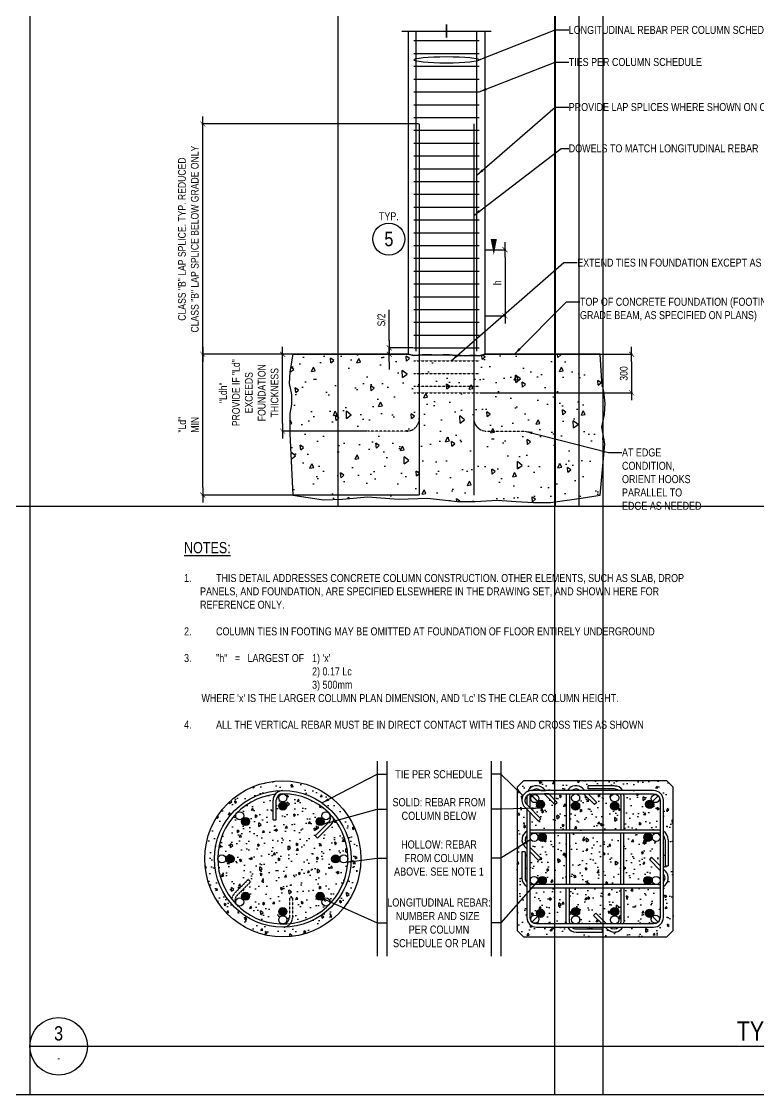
# Model space of a CAD drawing. Header units: millimetres. Extents: x 2250 to 89875, y -16050 to 57150.
# Drawn here: x 55466 to 78392, y -16050 to 17326 of the extents above; entities that cross this region are included whole.
import ezdxf
from ezdxf.enums import TextEntityAlignment as Align

# ---------------------------------------------------------------- set-up
doc = ezdxf.new("R2010")
doc.units = ezdxf.units.MM
doc.linetypes.add('HIDDEN2', pattern=[0.1875, 0.125, -0.0625])
doc.layers.add('G-ANNO-TTLB-MEDM', color=33, linetype='Continuous', lineweight=20)
doc.layers.add('NPLT-JLA', color=193, linetype='Continuous', plot=False)
for name, color, linetype in [('S-D-MEDM2', 3, 'Continuous'), ('S-G-BREK', 2, 'Continuous'), ('S-G-DIMS', 1, 'Continuous'), ('S-G-HATCH', 1, 'Continuous'), ('S-G-HDN2', 1, 'HIDDEN2'), ('S-G-LEDR', 2, 'Continuous'), ('S-G-MEDM', 3, 'Continuous'), ('S-G-REFR', 3, 'Continuous'), ('S-G-THCK', 6, 'Continuous'), ('S-G-THIN', 1, 'Continuous'), ('S-G-TITL', 7, 'Continuous'), ('S-G-TITLREF', 4, 'Continuous')]:
    doc.layers.add(name, color=color, linetype=linetype)
doc.styles.add('ARIAL', font='arial.ttf', dxfattribs={"width": 0.8})
doc.dimstyles.new('ARIALDIMS', dxfattribs={"dimscale": 12, "dimtxt": 20, "dimasz": 19.5, "dimexe": 2.25, "dimexo": 1.75, "dimgap": 10, "dimtad": 1, "dimzin": 3, "dimdsep": 46, "dimtxsty": 'ARIAL', "dimblk1": 'nyatick', "dimblk2": 'nyatick', "dimsah": 1, "dimcen": 2.25, "dimclrd": 1, "dimclre": 1, "dimclrt": 2, "dimadec": 0, "dimazin": 0, "dimtfac": 1, "dimtmove": 0, "dimatfit": 3, "dimfxl": 1, "dimfrac": 2, "dimtolj": 1, "dimtzin": 0, "dimarcsym": 0})
pattern_1 = [(95, (-16191.7, -118459.46), (558.0417, 468.2525), [75.8825, -834.707]), (40, (-16191.7, -118459.5), (-637.4048, 438.872), [60.706, -667.7657]), (145.45144, (-16145.2, -118420.44), (-79.363, 907.1245), [64.49, -709.392]), (91.1842, (-16334.8, -118316.4), (881.95, 645.116), [113.824, -1252.061]), (141.6356, (-16261.3, -118262.6), (-28.228, 1365.5926), [96.735, -1064.088]), (36.1842, (-16334.8, -118316.4), (-28.228, 1365.593), [91.059, -1001.6485]), (66, (-16227.5, -118280.6), (715.0876, 138.999), [75.8825, -834.707]), (11, (-16227.5, -118280.6), (-344.7174, 692.866), [60.706, -667.7657]), (116.45144, (-16167.9, -118269), (370.37, 831.865), [64.49, -709.392]), (82.5, (-16191.73, -118459.46), (-229.46167, 246.86064), [0, -659.6715, 0, -677.8833, 0, -670.2951]), (52.5, (-16191.73, -118459.46), (-93.9657, 470.37965), [0, -386.4947, 0, -644.495, 0, -255.471]), (12.5, (-16351.27, -118619), (398.0472, 365.7745), [0, -252.9415, 0, -789.1776, 0, -1047.178]), (2.5, (-16422.8, -118690.55), (345.6092, 488.8447), [0, -328.824, 0, -524.0949, 0, -743.6481])]
pattern_2 = [(95, (-8037.6, -20609.1), (558.0417, 468.2525), [75.8825, -834.707]), (40, (-8037.6, -20609.1), (-637.405, 438.872), [60.706, -667.7657]), (145.4514, (-7991.1, -20570.1), (-79.363, 907.1245), [64.49, -709.392]), (91.1842, (-8180.7, -20466), (881.95, 645.116), [113.824, -1252.06]), (141.6356, (-8107.2, -20412.3), (-28.228, 1365.593), [96.735, -1064.088]), (36.1842, (-8180.7, -20466), (-28.228, 1365.593), [91.059, -1001.649]), (66, (-8073.4, -20430.25), (715.0876, 138.999), [75.8825, -834.707]), (11, (-8073.4, -20430.25), (-344.7174, 692.866), [60.706, -667.7657]), (116.4514, (-8013.8, -20418.7), (370.37, 831.865), [64.49, -709.392]), (82.5, (-8037.6, -20609.1), (-229.4617, 246.86064), [0, -659.6715, 0, -677.8833, 0, -670.295]), (52.5, (-8037.6, -20609.1), (-93.9657, 470.3797), [0, -386.4947, 0, -644.495, 0, -255.471]), (12.5, (-8197.14, -20768.65), (398.0472, 365.7745), [0, -252.9415, 0, -789.1776, 0, -1047.178]), (2.5, (-8268.7, -20840.2), (345.6092, 488.8447), [0, -328.824, 0, -524.095, 0, -743.648])]

# ---------------------------------------------------------------- blocks, each defined once
blk = doc.blocks.new('nyatick')
at = {"layer": 'S-G-DIMS'}
blk.add_line((-1.01, 0), (1, 0), dxfattribs=at)
at = {"layer": 'S-G-DIMS', "const_width": 0.08}
blk.add_lwpolyline([(0.34, 0.34), (-0.34, -0.34)], dxfattribs=at)
blk = doc.blocks.new('*D712')
at = {"layer": 'Defpoints', "color": 0, "transparency": 16777216}
for p in [(69880, 6974), (69706, 5779), (74443, 5779)]:
    blk.add_point(p, dxfattribs=at)
at = {"layer": 'S-G-DIMS', "color": 1, "lineweight": -2, "transparency": 16777216}
for p, q in [((69901, 6974), (74470, 6974)), ((74443, 6740), (74443, 6013)), ((69727, 5779), (74470, 5779))]:
    blk.add_line(p, q, dxfattribs=at)
at = {"layer": 'S-G-DIMS', "color": 1, "lineweight": -2, "transparency": 16777216, "xscale": 234, "yscale": 234, "zscale": 234}
for p, rotation in [((74443, 6974), 90), ((74443, 5779), 270)]:
    blk.add_blockref('nyatick', p, dxfattribs=dict(at, rotation=rotation))
at = {"layer": 'S-G-DIMS', "color": 2, "transparency": 16777216, "insert": (74200, 6376), "char_height": 240, "attachment_point": 5, "rotation": 90, "style": 'ARIAL'}
blk.add_mtext('\\A1;300', dxfattribs=at)
blk = doc.blocks.new('*D713')
at = {"layer": 'Defpoints', "color": 0, "transparency": 16777216}
for p in [(61104, 14141), (67840, 14141), (67491, 6974)]:
    blk.add_point(p, dxfattribs=at)
at = {"layer": 'S-G-DIMS', "color": 1, "lineweight": -2, "transparency": 16777216}
for p, q in [((67819, 14141), (61077, 14141)), ((61104, 7208), (61104, 13907)), ((67470, 6974), (61077, 6974))]:
    blk.add_line(p, q, dxfattribs=at)
at = {"layer": 'S-G-DIMS', "color": 1, "lineweight": -2, "transparency": 16777216, "xscale": 234, "yscale": 234, "zscale": 234}
for p, rotation in [((61104, 14141), 90), ((61104, 6974), 270)]:
    blk.add_blockref('nyatick', p, dxfattribs=dict(at, rotation=rotation))
at = {"layer": 'S-G-DIMS', "color": 2, "transparency": 16777216, "insert": (60658, 10557), "char_height": 240, "width": 5826.05, "attachment_point": 5, "rotation": 90, "style": 'ARIAL'}
blk.add_mtext('\\A1;CLASS "B" LAP SPLICE. TYP. REDUCED CLASS "B" LAP SPLICE BELOW GRADE ONLY', dxfattribs=at)
blk = doc.blocks.new('*D714')
at = {"layer": 'Defpoints', "color": 0, "transparency": 16777216}
for p in [(61104, 6974), (66247, 6974), (67840, 2594)]:
    blk.add_point(p, dxfattribs=at)
at = {"layer": 'S-G-DIMS', "color": 1, "lineweight": -2, "transparency": 16777216}
for p, q in [((66226, 6974), (61077, 6974)), ((61104, 2828), (61104, 6740)), ((67819, 2594), (61077, 2594))]:
    blk.add_line(p, q, dxfattribs=at)
at = {"layer": 'S-G-DIMS', "color": 1, "lineweight": -2, "transparency": 16777216, "xscale": 234, "yscale": 234, "zscale": 234}
for p, rotation in [((61104, 6974), 90), ((61104, 2594), 270)]:
    blk.add_blockref('nyatick', p, dxfattribs=dict(at, rotation=rotation))
at = {"layer": 'S-G-DIMS', "color": 2, "transparency": 16777216, "insert": (60664, 4784), "char_height": 240, "width": 305.44, "attachment_point": 5, "rotation": 90, "style": 'ARIAL'}
blk.add_mtext('\\A1;"Ld" MIN', dxfattribs=at)
blk = doc.blocks.new('*D715')
at = {"layer": 'Defpoints', "color": 0, "transparency": 16777216}
for p in [(63590, 6974), (67392, 6974), (66247, 4585)]:
    blk.add_point(p, dxfattribs=at)
at = {"layer": 'S-G-DIMS', "color": 1, "lineweight": -2, "transparency": 16777216}
for p, q in [((67371, 6974), (63563, 6974)), ((63590, 4819), (63590, 6740)), ((66226, 4585), (63563, 4585))]:
    blk.add_line(p, q, dxfattribs=at)
at = {"layer": 'S-G-DIMS', "color": 1, "lineweight": -2, "transparency": 16777216, "xscale": 234, "yscale": 234, "zscale": 234}
for p, rotation in [((63590, 6974), 90), ((63590, 4585), 270)]:
    blk.add_blockref('nyatick', p, dxfattribs=dict(at, rotation=rotation))
at = {"layer": 'S-G-DIMS', "color": 2, "transparency": 16777216, "insert": (62539, 5779), "char_height": 240, "width": 2629.36, "attachment_point": 5, "rotation": 90, "style": 'ARIAL'}
blk.add_mtext('\\A1;"Ldh"\\PPROVIDE IF "Ld"\\PEXCEEDS FOUNDATION\\PTHICKNESS', dxfattribs=at)
blk = doc.blocks.new('*D708')
at = {"layer": 'Defpoints', "color": 0, "transparency": 16777216}
for p in [(66905, 7173), (67666, 7173), (67392, 6974)]:
    blk.add_point(p, dxfattribs=at)
at = {"layer": 'S-G-DIMS', "color": 1, "lineweight": -2, "transparency": 16777216}
for p, q in [((66905, 7407), (66905, 8352)), ((67645, 7173), (66878, 7173)), ((66905, 6974), (66905, 7173)), ((67371, 6974), (66878, 6974)), ((66905, 6740), (66905, 6506))]:
    blk.add_line(p, q, dxfattribs=at)
at = {"layer": 'S-G-DIMS', "color": 1, "lineweight": -2, "transparency": 16777216, "xscale": 234, "yscale": 234, "zscale": 234}
for p, rotation in [((66905, 7173), 270), ((66905, 6974), 90)]:
    blk.add_blockref('nyatick', p, dxfattribs=dict(at, rotation=rotation))
at = {"layer": 'S-G-DIMS', "color": 2, "transparency": 16777216, "insert": (66661, 8043), "char_height": 240, "attachment_point": 5, "rotation": 90, "style": 'ARIAL'}
blk.add_mtext('\\A1;S/2', dxfattribs=at)
blk = doc.blocks.new('*D704')
at = {"layer": 'Defpoints', "color": 0, "transparency": 16777216}
for p in [(69880, 10228), (69880, 8168), (70507, 8168)]:
    blk.add_point(p, dxfattribs=at)
at = {"layer": 'G-ANNO-TTLB-MEDM', "color": 1, "lineweight": -2, "transparency": 16777216}
for p, q in [((69901, 10228), (70534, 10228)), ((70507, 9994), (70507, 8402)), ((69901, 8168), (70534, 8168))]:
    blk.add_line(p, q, dxfattribs=at)
at = {"layer": 'G-ANNO-TTLB-MEDM', "color": 1, "lineweight": -2, "transparency": 16777216, "xscale": 234, "yscale": 234, "zscale": 234}
for p, rotation in [((70507, 10228), 90), ((70507, 8168), 270)]:
    blk.add_blockref('nyatick', p, dxfattribs=dict(at, rotation=rotation))
at = {"layer": 'G-ANNO-TTLB-MEDM', "color": 2, "transparency": 16777216, "insert": (70267, 9198), "char_height": 240, "attachment_point": 5, "rotation": 90, "style": 'ARIAL'}
blk.add_mtext('\\A1;h', dxfattribs=at)
blk = doc.blocks.new('*U687')
at = {"layer": 'S-G-THIN'}
h = blk.add_hatch(color=256, dxfattribs=at)
h.dxf.hatch_style = 1
edge = h.paths.add_edge_path()
edge.add_arc((0, -89), 126, 0, 360)
for centre in [(0, 164), (0, -89)]:
    blk.add_circle(centre, 126, dxfattribs=at)
blk = doc.blocks.new('*U688')
at = {"layer": 'S-G-LEDR', "color": 0, "linetype": 'ByBlock', "lineweight": -2, "transparency": 16777216}
blk.add_blockref('*U687', (79787, 111472), dxfattribs=at)
for p, rotation in [((78562, 110964), 45.00000000000001), ((81012, 110964), 315), ((78055, 109739), 90), ((81520, 109739), 270), ((78562, 108514), 135), ((81012, 108514), 225), ((79787, 108007), 180)]:
    blk.add_blockref('*U687', p, dxfattribs=dict(at, rotation=rotation))

msp = doc.modelspace()

# ---------------------------------------------------------------- hatches: boundary and pattern name
at = {"layer": 'S-G-HATCH'}
h = msp.add_hatch(dxfattribs=at)
h.set_pattern_fill('NYACONC', color=256, scale=199.085366, angle=45, pattern_type=2)
h.set_pattern_definition([(95, (-127395.2, -191216.4), (1098.0593, 921.381), [149.314, -1642.454]), (40, (-127395.2, -191216.4), (-1254.222, 863.569), [119.451, -1313.9634]), (145.4514, (-127303.7, -191139.6), (-156.1615, 1784.95), [126.8974, -1395.871]), (91.1842, (-127676.8, -190934.8), (1735.413, 1269.396), [223.971, -2463.681]), (141.6356, (-127532.2, -190829), (-55.543, 2687.078), [190.346, -2093.807]), (36.1842, (-127676.8, -190934.8), (-55.545, 2687.078), [179.177, -1970.945]), (66, (-127465.6, -190864.4), (1407.079, 273.5084), [149.314, -1642.454]), (11, (-127465.6, -190864.4), (-678.301, 1363.353), [119.451, -1313.9634]), (116.4514, (-127348.4, -190841.6), (728.779, 1636.861), [126.8974, -1395.871]), (82.5, (-127395.23, -191216.37), (-451.512, 485.748), [0, -1298.0366, 0, -1333.872, 0, -1318.9405]), (52.5, (-127395.2, -191216.4), (-184.8964, 925.5667), [0, -760.506, 0, -1268.1738, 0, -502.6905]), (12.5, (-127709.16, -191530.3), (783.238, 719.7349), [0, -497.7134, 0, -1552.8659, 0, -2060.5335]), (2.5, (-127849.9, -191671.1), (680.0557, 961.9005), [0, -647.0274, 0, -1031.2622, 0, -1463.2774])])
h.paths.add_polyline_path([(67671.025, 6939.272), (67491.413, 6973.589), (63907.877, 6973.589), (63812.485, 6424.549), (63789.513, 6068.728), (63869.913, 5724.385), (63869.913, 5414.477), (63812.485, 5127.525), (63812.485, 4840.573), (63812.485, 4507.709), (63907.877, 2593.711), (64857.68, 2448.778), (65454.935, 2471.734), (66235.961, 2540.602), (67189.27, 2471.734), (68096.639, 2494.69), (69026.978, 2391.388), (69578.29, 2391.388), (70267.43, 2437.3), (70853.198, 2391.388), (71393.024, 2368.431), (71921.366, 2368.431), (72874.675, 2494.69), (73463.974, 2593.711), (73609.759, 4186.322), (73517.873, 4714.314), (73598.273, 5104.569), (73621.245, 5448.911), (73575.301, 5816.21), (73517.873, 6137.597), (73463.974, 6973.589), (69880.438, 6973.589), (69714.311, 6921.233), (69620.152, 6931.526), (69411.238, 6931.526), (69278.827, 6925.644), (69134.647, 6940.348), (68972.812, 6934.467), (68775.667, 6957.993), (68571.714, 6952.052), (68334.298, 6943.289), (68225.427, 6957.993), (68087.132, 6960.934), (67942.952, 6952.111)])
h = msp.add_hatch(dxfattribs=at)
h.set_pattern_fill('AR-CONC', color=256, scale=101.176617, angle=45)
h.set_pattern_definition(pattern_1)
h.paths.add_polyline_path([(66023.681, -8720.235, 1), (61167.203, -8720.235, 1)])
h.paths.add_polyline_path([(65720.151, -8720.235, -1), (61470.733, -8720.235, -1)], flags=16)
h.paths.add_polyline_path([(63357.381, -6710.755, -0.484030696), (63833.503, -6710.755, -0.888523956), (63833.503, -10729.715, -0.484030696), (63357.381, -10729.715, -0.888523956)], flags=0)
h.paths.add_polyline_path([(63468.971, -7076.115, -1), (63721.913, -7076.115, -1)], flags=0)
h = msp.add_hatch(dxfattribs=at)
h.set_pattern_fill('AR-CONC', color=256, scale=101.176617, angle=45)
h.set_pattern_definition(pattern_2)
h.paths.add_polyline_path([(75736.636, -6494.35), (75534.283, -6291.997), (71082.511, -6291.997), (70880.158, -6494.35), (70880.158, -10946.121), (71082.511, -11148.474), (75534.283, -11148.474), (75736.636, -10946.121)])
h.paths.add_polyline_path([(75129.576, -6595.526, -0.414213562), (75433.106, -6899.056), (75433.106, -7862.958, -0.267949192), (75584.871, -8125.823), (75584.871, -8935.236), (75483.694, -8935.236), (75483.694, -8125.823, 0.182675814), (75433.106, -7991.979), (75433.106, -9037.157), (75495.969, -9100.02, -0.493145426), (75433.106, -9577.513), (75433.106, -10541.414, -0.414213562), (75129.576, -10844.944), (74165.674, -10844.944, -0.493145426), (73688.182, -10907.807), (73625.318, -10844.944), (72580.14, -10844.944, 0.182675814), (72713.984, -10895.533), (73523.397, -10895.533), (73523.397, -10996.709), (72713.984, -10996.709, -0.267949192), (72451.12, -10844.944), (71487.218, -10844.944, -0.414213562), (71183.688, -10541.414), (71183.688, -9577.513, -0.267949192), (71031.923, -9314.648), (71031.923, -8505.235), (71133.1, -8505.235), (71133.1, -9314.648, 0.182675814), (71183.688, -9448.492), (71183.688, -8403.314), (71120.825, -8340.451, -0.493145426), (71183.688, -7862.958), (71183.688, -7176.547), (71120.825, -7113.684, -0.524482029), (71210.569, -6622.408, -0.524482029), (71701.846, -6532.663), (71764.709, -6595.526), (72451.12, -6595.526, -0.493145426), (72928.612, -6532.663), (72991.475, -6595.526), (74036.654, -6595.526, 0.182675814), (73902.81, -6544.938), (73093.397, -6544.938), (73093.397, -6443.761), (73902.81, -6443.761, -0.267949192), (74165.674, -6595.526)], flags=16)
h.paths.add_polyline_path([(72511.631, -7822.293), (72511.631, -7923.47), (75205.459, -7923.47, -0.414213562), (75331.929, -8049.94, -1), (75078.988, -8049.94, -1), (74826.046, -8049.94, -0.414213562), (74952.517, -7923.47), (74206.339, -7923.47), (74206.339, -9517.001), (74952.517, -9517.001, -0.414213562), (74826.046, -9390.53, -1), (75078.988, -9390.53, -1), (75331.929, -9390.53, -0.414213562), (75205.459, -9517.001), (71411.335, -9517.001, -0.414213562), (71284.865, -9390.53, -1), (71537.806, -9390.53, -1), (71790.748, -9390.53, -0.414213562), (71664.277, -9517.001), (72410.454, -9517.001), (72410.454, -7923.47), (71664.277, -7923.47, -0.414213562), (71790.748, -8049.94, -1), (71537.806, -8049.94, -1), (71284.865, -8049.94, -0.414213562), (71411.335, -7923.47), (72410.454, -7923.47), (72410.454, -7822.293)], flags=0)
h.paths.add_polyline_path([(75093.805, -6934.828, -0.198912367), (75056.762, -6845.399, -1), (75309.704, -6845.399, -0.668178638), (75093.805, -6934.828, -0.198912367), (75130.847, -7024.256, -1), (74877.906, -7024.256, -0.668178638)], flags=0)
h.paths.add_polyline_path([(74041.927, -6823.174, -0.414213562), (73915.457, -6949.645, -0.414213562), (74041.927, -7076.115, -1), (73788.986, -7076.115, -0.414213562), (73915.457, -6949.645, -0.414213562), (73788.986, -6823.174, -1)], flags=0)
h.paths.add_polyline_path([(72827.808, -6823.174, -0.414213562), (72701.337, -6949.645, -0.414213562), (72827.808, -7076.115, -1), (72574.866, -7076.115, -0.414213562), (72701.337, -6949.645, -0.414213562), (72574.866, -6823.174, -1)], flags=0)
h.paths.add_polyline_path([(72131.102, -6961.919), (72059.559, -7033.462), (71722.8, -6696.703), (71865.886, -6696.703)], flags=0)
h.paths.add_polyline_path([(71738.888, -7024.256, -1), (71485.947, -7024.256, -0.198912367), (71522.989, -6934.828, -0.668178638), (71307.09, -6845.399, -1), (71560.032, -6845.399, -0.198912367), (71522.989, -6934.828, -0.668178638)], flags=0)
h.paths.add_polyline_path([(74041.927, -10364.355, -0.414213562), (73915.457, -10490.826, -0.414213562), (74041.927, -10617.297, -1), (73788.986, -10617.297, -0.414213562), (73915.457, -10490.826, -0.414213562), (73788.986, -10364.355, -1)], flags=0)
h.paths.add_polyline_path([(75130.847, -10416.215, -0.198912367), (75093.805, -10505.643, -0.668178638), (75309.704, -10595.071, -1), (75056.762, -10595.071, -0.198912367), (75093.805, -10505.643, -0.668178638), (74877.906, -10416.215, -1)], flags=0)
h.paths.add_polyline_path([(72827.808, -10364.355, -0.414213562), (72701.337, -10490.826, -0.414213562), (72827.808, -10617.297, -1), (72574.866, -10617.297, -0.414213562), (72701.337, -10490.826, -0.414213562), (72574.866, -10364.355, -1)], flags=0)
h.paths.add_polyline_path([(71738.888, -10416.215, -0.668178638), (71522.989, -10505.643, -0.198912367), (71560.032, -10595.071, -1), (71307.09, -10595.071, -0.668178638), (71522.989, -10505.643, -0.198912367), (71485.947, -10416.215, -1)], flags=0)
h = msp.add_hatch(dxfattribs=at)
h.set_pattern_fill('AR-CONC', color=256, scale=101.176617, angle=45)
h.set_pattern_definition(pattern_1)
h.paths.add_polyline_path([(64597.039, -8004.809), (65026.295, -7575.553, 0.414213562), (65026.295, -7289.382, 0.198912367), (63595.442, -6696.703, 0.414213562), (63393.089, -6899.056), (63393.089, -7506.116), (63291.912, -7506.116), (63291.912, -6899.056, -0.168882361), (63357.381, -6710.755, 0.586036443), (62006.19, -9972.818, -0.168882361), (62093.046, -9793.375), (62522.302, -9364.119), (62593.844, -9435.662), (62164.588, -9864.918, 0.414213562), (62164.588, -10151.089, 0.198912367), (63595.442, -10743.768, 0.414213562), (63797.795, -10541.414), (63797.795, -9934.355), (63898.972, -9934.355), (63898.972, -10541.414, -0.168882361), (63833.503, -10729.715, 0.586036443), (65184.693, -7467.653, -0.168882361), (65097.838, -7647.095), (64668.582, -8076.351)])
h.paths.add_polyline_path([(64595.768, -7593.438, -1.016987743), (64829.553, -7486.124, -0.198912367), (64792.51, -7396.696, -1), (65045.452, -7396.696, -1.016987743), (64811.667, -7504.01, -0.198912367), (64848.71, -7593.438, -1)], flags=16)
h.paths.add_polyline_path([(63468.971, -7126.704, -0.48077874), (63595.442, -6974.939, -0.414213562), (63468.971, -6848.468, -1), (63721.913, -6848.468, -0.48077874), (63595.442, -7000.233, -0.414213562), (63721.913, -7126.704, -1)], flags=16)
h.paths.add_polyline_path([(65340.738, -8720.235, -1), (65593.68, -8720.235, -0.909090909), (65315.444, -8720.235, -1), (65062.503, -8720.235, -0.909090909)], flags=16)
h.paths.add_polyline_path([(62342.174, -7593.438, -0.226544712), (62361.331, -7486.124, -0.668178638), (62145.432, -7396.696, -1), (62398.373, -7396.696, -0.226544712), (62379.216, -7504.01, -0.668178638), (62595.115, -7593.438, -1)], flags=16)
h.paths.add_polyline_path([(64848.71, -9847.032, -0.226544712), (64829.553, -9954.346, -0.668178638), (65045.452, -10043.775, -1), (64792.51, -10043.775, -0.226544712), (64811.667, -9936.461, -0.668178638), (64595.768, -9847.032, -1)], flags=16)
h.paths.add_polyline_path([(61850.145, -8720.235, -1), (61597.204, -8720.235, -0.909090909), (61875.439, -8720.235, -1), (62128.381, -8720.235, -0.909090909)], flags=16)
h.paths.add_polyline_path([(63721.913, -10313.767, -0.48077874), (63595.442, -10465.532, -0.414213562), (63721.913, -10592.003, -1), (63468.971, -10592.003, -0.48077874), (63595.442, -10440.238, -0.414213562), (63468.971, -10313.767, -1)], flags=16)
h.paths.add_polyline_path([(62595.115, -9847.032, -1.016987743), (62361.331, -9954.346, -0.198912367), (62398.373, -10043.775, -1), (62145.432, -10043.775, -1.016987743), (62379.216, -9936.461, -0.198912367), (62342.174, -9847.032, -1)], flags=16)
h = msp.add_hatch(dxfattribs=at)
h.set_pattern_fill('AR-CONC', color=256, scale=101.176617, angle=45)
h.set_pattern_definition(pattern_2)
h.paths.add_polyline_path([(72410.454, -6747.291, -0.04188649), (72414.7, -6696.703), (71865.886, -6696.703), (72131.102, -6961.919), (72059.559, -7033.462), (71722.8, -6696.703), (71335.453, -6696.703, 0.056662599), (71290.029, -6701.867, 0.056662599), (71284.865, -6747.291), (71284.865, -7134.639), (71621.624, -7471.398), (71550.081, -7542.94), (71284.865, -7277.724), (71284.865, -7826.538, -0.04188649), (71335.453, -7822.293), (72410.454, -7822.293)])
h.paths.add_polyline_path([(71485.947, -7024.256, -0.198912367), (71522.989, -6934.828, -0.668178638), (71307.09, -6845.399, -1), (71560.032, -6845.399, -0.198912367), (71522.989, -6934.828, -0.668178638), (71738.888, -7024.256, -1)], flags=16)
h = msp.add_hatch(dxfattribs=at)
h.set_pattern_fill('AR-CONC', color=256, scale=101.176617, angle=45)
h.set_pattern_definition(pattern_2)
h.paths.add_polyline_path([(74105.163, -6747.291, 0.063254224), (74098.737, -6696.703), (73915.457, -6696.703, -0.414213562), (74041.927, -6823.174, -0.414213562), (73915.457, -6949.645, -0.414213562), (74041.927, -7076.115, -1), (73788.986, -7076.115, -0.414213562), (73915.457, -6949.645, -0.414213562), (73788.986, -6823.174, -0.414213562), (73915.457, -6696.703), (73092.652, -6696.703), (73357.868, -6961.919), (73286.326, -7033.462), (72949.567, -6696.703), (72701.337, -6696.703, -0.414213562), (72827.808, -6823.174, -0.414213562), (72701.337, -6949.645, -0.414213562), (72827.808, -7076.115, -1), (72574.866, -7076.115, -0.414213562), (72701.337, -6949.645, -0.414213562), (72574.866, -6823.174, -0.414213562), (72701.337, -6696.703), (72518.057, -6696.703, 0.063254224), (72511.631, -6747.291), (72511.631, -7822.293), (74105.163, -7822.293)])
h = msp.add_hatch(dxfattribs=at)
h.set_pattern_fill('AR-CONC', color=256, scale=101.176617, angle=45)
h.set_pattern_definition(pattern_2)
h.paths.add_polyline_path([(74877.906, -7024.256, -0.668178638), (75093.805, -6934.828, -0.198912367), (75056.762, -6845.399, -0.668178638), (75272.661, -6755.971, 0.198912367), (75129.576, -6696.703), (74202.094, -6696.703, -0.04188649), (74206.339, -6747.291), (74206.339, -7822.293), (75281.341, -7822.293, -0.04188649), (75331.929, -7826.538), (75331.929, -6899.056, 0.198912367), (75272.661, -6755.971, -0.198912367), (75309.704, -6845.399, -0.668178638), (75093.805, -6934.828, -0.198912367), (75130.847, -7024.256, -1)])
h = msp.add_hatch(dxfattribs=at)
h.set_pattern_fill('AR-CONC', color=256, scale=101.176617, angle=45)
h.set_pattern_definition(pattern_2)
h.paths.add_polyline_path([(72410.454, -7923.47), (71664.277, -7923.47, -0.414213562), (71790.748, -8049.94, -1), (71537.806, -8049.94, -1), (71284.865, -8049.94), (71284.865, -8361.405), (71621.624, -8698.164), (71550.081, -8769.707), (71284.865, -8504.49), (71284.865, -9390.53, -1), (71537.806, -9390.53, -1), (71790.748, -9390.53, -0.414213562), (71664.277, -9517.001), (72410.454, -9517.001)])
h = msp.add_hatch(dxfattribs=at)
h.set_pattern_fill('AR-CONC', color=256, scale=101.176617, angle=45)
h.set_pattern_definition(pattern_2)
h.paths.add_polyline_path([(74105.163, -7923.47), (72511.631, -7923.47), (72511.631, -9517.001), (74105.163, -9517.001)])
h = msp.add_hatch(dxfattribs=at)
h.set_pattern_fill('AR-CONC', color=256, scale=101.176617, angle=45)
h.set_pattern_definition(pattern_2)
h.paths.add_polyline_path([(75331.929, -8049.94, -1), (75078.988, -8049.94, -1), (74826.046, -8049.94, -0.414213562), (74952.517, -7923.47), (74206.339, -7923.47), (74206.339, -9517.001), (74952.517, -9517.001, -0.414213562), (74826.046, -9390.53, -1), (75078.988, -9390.53, -1), (75331.929, -9390.53), (75331.929, -9079.066), (74995.17, -8742.307), (75066.713, -8670.764), (75331.929, -8935.98)])
h = msp.add_hatch(dxfattribs=at)
h.set_pattern_fill('AR-CONC', color=256, scale=101.176617, angle=45)
h.set_pattern_definition(pattern_2)
h.paths.add_polyline_path([(72410.454, -9618.178), (71335.453, -9618.178, -0.04188649), (71284.865, -9613.932), (71284.865, -10541.414, 0.198912367), (71344.133, -10684.5, -0.198912367), (71307.09, -10595.071, -0.668178638), (71522.989, -10505.643, -0.198912367), (71485.947, -10416.215, -1), (71738.888, -10416.215, -0.668178638), (71522.989, -10505.643, -0.198912367), (71560.032, -10595.071, -0.668178638), (71344.133, -10684.5, 0.198912367), (71487.218, -10743.768), (72414.7, -10743.768, -0.04188649), (72410.454, -10693.179)])
h = msp.add_hatch(dxfattribs=at)
h.set_pattern_fill('AR-CONC', color=256, scale=101.176617, angle=45)
h.set_pattern_definition(pattern_2)
h.paths.add_polyline_path([(74105.163, -9618.178), (72511.631, -9618.178), (72511.631, -10693.179, 0.063254224), (72518.057, -10743.768), (72701.337, -10743.768, -0.414213562), (72574.866, -10617.297, -0.414213562), (72701.337, -10490.826, -0.414213562), (72574.866, -10364.355, -1), (72827.808, -10364.355, -0.414213562), (72701.337, -10490.826, -0.414213562), (72827.808, -10617.297, -0.414213562), (72701.337, -10743.768), (73524.142, -10743.768), (73258.926, -10478.551), (73330.468, -10407.009), (73667.227, -10743.768), (73915.457, -10743.768, -0.414213562), (73788.986, -10617.297, -0.414213562), (73915.457, -10490.826, -0.414213562), (73788.986, -10364.355, -1), (74041.927, -10364.355, -0.414213562), (73915.457, -10490.826, -0.414213562), (74041.927, -10617.297, -0.414213562), (73915.457, -10743.768), (74098.737, -10743.768, 0.063254224), (74105.163, -10693.179)])
h = msp.add_hatch(dxfattribs=at)
h.set_pattern_fill('AR-CONC', color=256, scale=101.176617, angle=45)
h.set_pattern_definition(pattern_2)
h.paths.add_polyline_path([(75331.929, -9613.932, -0.04188649), (75281.341, -9618.178), (74206.339, -9618.178), (74206.339, -10693.179, -0.04188649), (74202.094, -10743.768), (75129.576, -10743.768, 0.198912367), (75272.661, -10684.5, -0.668178638), (75056.762, -10595.071, -0.198912367), (75093.805, -10505.643, -0.668178638), (74877.906, -10416.215, -1), (75130.847, -10416.215, -0.198912367), (75093.805, -10505.643, -0.668178638), (75309.704, -10595.071, -0.198912367), (75272.661, -10684.5, 0.198912367), (75331.929, -10541.414)])
at = {"layer": 'S-G-THIN'}
h = msp.add_hatch(color=256, dxfattribs=at)
h.dxf.hatch_style = 1
edge = h.paths.add_edge_path()
edge.add_arc((71612.418, -7024.256), 126.471, 0, 360)
h = msp.add_hatch(color=256, dxfattribs=at)
h.dxf.hatch_style = 1
edge = h.paths.add_edge_path()
edge.add_arc((72701.337, -7076.115), 126.471, 0, 360)
h = msp.add_hatch(color=256, dxfattribs=at)
h.dxf.hatch_style = 1
edge = h.paths.add_edge_path()
edge.add_arc((73915.457, -7076.115), 126.471, 0, 360)
h = msp.add_hatch(color=256, dxfattribs=at)
h.dxf.hatch_style = 1
edge = h.paths.add_edge_path()
edge.add_arc((75004.376, -7024.256), 126.471, 0, 360)
h = msp.add_hatch(color=256, dxfattribs=at)
h.dxf.hatch_style = 1
edge = h.paths.add_edge_path()
edge.add_arc((71664.277, -8049.94), 126.471, 0, 360)
h = msp.add_hatch(color=256, dxfattribs=at)
h.dxf.hatch_style = 1
edge = h.paths.add_edge_path()
edge.add_arc((74952.517, -8049.94), 126.471, 0, 360)
h = msp.add_hatch(color=256, dxfattribs=at)
h.dxf.hatch_style = 1
edge = h.paths.add_edge_path()
edge.add_arc((71664.277, -9390.53), 126.471, 0, 360)
h = msp.add_hatch(color=256, dxfattribs=at)
h.dxf.hatch_style = 1
edge = h.paths.add_edge_path()
edge.add_arc((74952.517, -9390.53), 126.471, 0, 360)
h = msp.add_hatch(color=256, dxfattribs=at)
h.dxf.hatch_style = 1
edge = h.paths.add_edge_path()
edge.add_arc((71612.418, -10416.215), 126.471, 0, 360)
h = msp.add_hatch(color=256, dxfattribs=at)
h.dxf.hatch_style = 1
edge = h.paths.add_edge_path()
edge.add_arc((72701.337, -10364.355), 126.471, 0, 360)
h = msp.add_hatch(color=256, dxfattribs=at)
h.dxf.hatch_style = 1
edge = h.paths.add_edge_path()
edge.add_arc((73915.457, -10364.355), 126.471, 0, 360)
h = msp.add_hatch(color=256, dxfattribs=at)
h.dxf.hatch_style = 1
edge = h.paths.add_edge_path()
edge.add_arc((75004.376, -10416.215), 126.471, 0, 360)

# ---------------------------------------------------------------- linework, layer by layer
at = {"layer": 'NPLT-JLA'}
for p, q in [((55725, 57150), (55725, -16050)), ((55725, 57150), (55725, 2250)), ((55725, 57150), (55725, 2250)), ((55725, 57150), (55725, 2250)), ((72050, 57150), (72050, -16050)), ((72050, 57150), (72050, 2250)), ((72050, 57150), (72050, 2250)), ((72050, 57150), (72050, 2250)), ((72800, 57150), (72800, 2250)), ((73550, 57150), (73550, -16050)), ((73550, 57150), (73550, 2250)), ((55725, 38850), (55725, -16050)), ((72050, 38850), (72050, -16050)), ((72050, 38850), (72050, -16050)), ((72050, 38850), (72050, -16050)), ((73550, 38850), (73550, -16050)), ((73550, 38850), (73550, -16050)), ((73550, 38850), (73550, -16050)), ((65301.474, 33850.114), (65301.474, 2267.034)), ((72070.377, 33850.114), (72070.377, 2267.034)), ((2250, 2250), (89875, 2250)), ((2250, 2250), (72050, 2250)), ((2250, 2250), (72050, 2250)), ((2250, 2250), (72050, 2250)), ((20075, 2250), (89875, 2250)), ((66529.564, -5684.937), (66529.564, -11744.377)), ((66833.094, -5684.937), (66833.094, -11744.377)), ((70070.745, -5684.937), (70070.745, -11744.377)), ((70374.275, -5684.937), (70374.275, -11744.377)), ((71290.029, -6701.867), (71648.189, -7060.027)), ((71344.133, -6755.971), (71648.189, -7060.027)), ((75272.661, -6755.971), (74968.605, -7060.027)), ((64722.239, -9847.032), (64918.981, -10043.775)), ((71344.133, -10684.5), (71648.189, -10380.443)), ((75272.661, -10684.5), (74968.605, -10380.443)), ((2250, -16050), (89875, -16050)), ((2250, -16050), (72050, -16050)), ((20075, -16050), (89875, -16050))]:
    msp.add_line(p, q, dxfattribs=at)
msp.add_lwpolyline([(67671.025, 6939.272), (67491.413, 6973.589), (63907.877, 6973.589), (63812.485, 6424.549), (63789.513, 6068.728), (63869.913, 5724.385), (63869.913, 5414.477), (63812.485, 5127.525), (63812.485, 4840.573), (63812.485, 4507.709), (63907.877, 2593.711), (64857.68, 2448.778), (65454.935, 2471.734), (66235.961, 2540.602), (67189.27, 2471.734), (68096.639, 2494.69), (69026.978, 2391.388), (69578.29, 2391.388), (70267.43, 2437.3), (70853.198, 2391.388), (71393.024, 2368.431), (71921.366, 2368.431), (72874.675, 2494.69), (73463.974, 2593.711), (73609.759, 4186.322), (73517.873, 4714.314), (73598.273, 5104.569), (73621.245, 5448.911), (73575.301, 5816.21), (73517.873, 6137.597), (73463.974, 6973.589), (69880.438, 6973.589), (69714.311, 6921.233), (69620.152, 6931.526), (69411.238, 6931.526), (69278.827, 6925.644), (69134.647, 6940.348), (68972.812, 6934.467), (68775.667, 6957.993), (68571.714, 6952.052), (68334.298, 6943.289), (68225.427, 6957.993), (68087.132, 6960.934), (67942.952, 6952.111)], close=True, dxfattribs=at)
at = {"layer": 'S-D-MEDM2'}
msp.add_lwpolyline([(71082.511, -11148.474), (75534.283, -11148.474), (75736.636, -10946.121), (75736.636, -6494.35), (75534.283, -6291.997), (71082.511, -6291.997), (70880.158, -6494.35), (70880.158, -10946.121)], close=True, dxfattribs=at)
msp.add_circle((63595.442, -8720.235), 2428.239, dxfattribs=at)
at = {"layer": 'S-G-BREK'}
for points in [[(67292.328, 17027.4), (70079.523, 17027.4)], [(68685.925, 17226.486), (68685.925, 16828.315), (68685.925, 17226.486)]]:
    msp.add_lwpolyline(points, dxfattribs=at)
at = {"layer": 'S-G-HDN2', "color": 6}
for p, q in [((67665.613, 6774.504), (69706.238, 6774.504)), ((67665.613, 6376.333), (69706.238, 6376.333)), ((67665.613, 5978.162), (69706.238, 5978.162)), ((67665.613, 5779.077), (69706.238, 5779.077)), ((67441.642, 4584.565), (66247.13, 4584.565)), ((69930.209, 4584.565), (71124.721, 4584.565))]:
    msp.add_line(p, q, dxfattribs=at)
at = {"layer": 'S-G-HDN2'}
for p, q in [((62522.302, -9364.119), (62093.046, -9793.375)), ((62593.844, -9435.662), (62164.588, -9864.918)), ((62522.302, -9364.119), (62593.844, -9435.662)), ((63797.795, -9934.355), (63797.795, -10541.414)), ((63898.972, -9934.355), (63797.795, -9934.355)), ((63898.972, -9934.355), (63898.972, -10541.414))]:
    msp.add_line(p, q, dxfattribs=at)
at = {"layer": 'S-G-HDN2', "color": 6}
for centre, start, end in [((67441.642, 4982.736), 270, 0), ((69930.209, 4982.736), 180, 270)]:
    msp.add_arc(centre, 398.171, start, end, dxfattribs=at)
at = {"layer": 'S-G-HDN2'}
for centre, radius, start, end in [((62307.674, -10008.003), 303.53, 135, 173.3431859), ((62307.674, -10008.003), 202.353, 135, 225), ((63595.442, -10541.414), 202.353, 270, 0), ((63595.442, -10541.414), 303.53, 270, 0)]:
    msp.add_arc(centre, radius, start, end, dxfattribs=at)
at = {"layer": 'S-G-MEDM'}
for p, q in [((67491.413, 17027.4), (67491.413, 6973.589)), ((69880.438, 17027.4), (69880.438, 6973.589)), ((63907.877, 6973.589), (67491.413, 6973.589)), ((69880.438, 6973.589), (73463.974, 6973.589))]:
    msp.add_line(p, q, dxfattribs=at)
msp.add_lwpolyline([(67491.413, 6973.589), (67671.025, 6939.272), (67942.952, 6952.111), (68087.132, 6960.934), (68225.427, 6957.993), (68334.298, 6943.289), (68571.714, 6952.052), (68775.667, 6957.993), (68972.812, 6934.467), (69134.647, 6940.348), (69278.827, 6925.644), (69411.238, 6931.526), (69620.152, 6931.526), (69714.311, 6921.233), (69880.438, 6973.589)], dxfattribs=at)
at = {"layer": 'S-G-REFR'}
msp.add_lwpolyline([(67391.823, 10557.126, 0, 0, 0), (70156.357, 10557.126, 191.122, 0, 0), (70156.357, 10059.412, 0, 0, 0)], format="xyseb", dxfattribs=at)
msp.add_circle((66894.109, 10557.126), 497.713, dxfattribs=at)
at = {"layer": 'S-G-THCK'}
for p, q in [((67665.613, 16728.772), (69706.238, 16728.772)), ((67665.613, 16330.601), (69706.238, 16330.601)), ((67665.613, 15932.431), (69706.238, 15932.431)), ((67665.613, 15534.26), (69706.238, 15534.26)), ((67665.613, 15136.089), (69706.238, 15136.089)), ((67665.613, 14737.919), (69706.238, 14737.919)), ((67665.613, 14339.748), (69706.238, 14339.748)), ((67839.813, 14140.662), (67839.813, 2593.711)), ((69532.038, 14140.662), (69532.038, 2593.711)), ((67665.613, 13941.577), (69706.238, 13941.577)), ((67665.613, 13543.406), (69706.238, 13543.406)), ((67665.613, 13145.236), (69706.238, 13145.236)), ((67665.613, 12747.065), (69706.238, 12747.065)), ((67665.613, 12348.894), (69706.238, 12348.894)), ((67665.613, 11950.723), (69706.238, 11950.723)), ((67665.613, 11552.553), (69706.238, 11552.553)), ((67665.613, 11154.382), (69706.238, 11154.382)), ((67665.613, 10756.211), (69706.238, 10756.211)), ((67665.613, 10358.04), (69706.238, 10358.04)), ((67665.613, 9959.87), (69706.238, 9959.87)), ((67665.613, 9561.699), (69706.238, 9561.699)), ((67665.613, 9163.528), (69706.238, 9163.528)), ((67665.613, 8765.358), (69706.238, 8765.358)), ((67665.613, 8367.187), (69706.238, 8367.187)), ((67665.613, 7969.016), (69706.238, 7969.016)), ((67665.613, 7570.845), (69706.238, 7570.845)), ((67665.613, 7172.675), (69706.238, 7172.675))]:
    msp.add_line(p, q, dxfattribs=at)
for points in [[(67740.27, 7073.132), (67740.27, 17027.4)], [(69631.581, 7073.132), (69631.581, 17027.4)]]:
    msp.add_lwpolyline(points, dxfattribs=at)
at = {"layer": 'S-G-THIN'}
for p, q in [((66833.094, -5684.937), (66833.094, -6494.35)), ((70070.745, -5684.937), (70070.745, -6494.35)), ((71335.453, -6595.526), (71353.374, -6595.526)), ((71621.062, -6595.526), (71764.709, -6595.526)), ((71764.709, -6595.526), (71701.846, -6532.663)), ((72928.612, -6532.663), (72991.475, -6595.526)), ((73093.397, -6544.938), (73093.397, -6443.761)), ((73902.81, -6443.761), (73093.397, -6443.761)), ((73902.81, -6544.938), (73093.397, -6544.938)), ((63291.912, -7506.116), (63291.912, -6899.056)), ((63393.089, -7506.116), (63393.089, -6899.056)), ((66833.094, -6765.98), (66833.094, -7575.393)), ((70070.745, -6765.98), (70070.745, -7575.393)), ((71183.688, -6765.212), (71183.688, -7032.9)), ((71284.865, -7134.639), (71284.865, -6747.291)), ((71865.886, -6696.703), (71722.8, -6696.703)), ((71722.8, -6696.703), (72059.559, -7033.462)), ((72131.102, -6961.919), (71865.886, -6696.703)), ((72059.559, -7033.462), (72131.102, -6961.919)), ((72410.454, -6747.291), (72410.454, -7822.293)), ((72511.631, -6747.291), (72511.631, -7822.293)), ((73286.326, -7033.462), (72949.567, -6696.703)), ((73092.652, -6696.703), (73357.868, -6961.919)), ((73357.868, -6961.919), (73286.326, -7033.462)), ((74105.163, -6747.291), (74105.163, -7822.293)), ((74206.339, -6747.291), (74206.339, -7822.293)), ((63291.912, -7506.116), (63393.089, -7506.116)), ((64597.039, -8004.809), (65026.295, -7575.553)), ((64668.582, -8076.351), (65097.838, -7647.095)), ((64668.582, -8076.351), (64597.039, -8004.809)), ((75281.341, -7822.293), (71335.453, -7822.293)), ((75281.341, -7923.47), (71335.453, -7923.47)), ((72410.454, -7923.47), (72410.454, -9517.001)), ((72511.631, -7923.47), (72511.631, -9517.001)), ((74105.163, -9517.001), (74105.163, -7923.47)), ((74206.339, -9517.001), (74206.339, -7923.47)), ((66833.094, -8290.533), (66833.094, -9099.946)), ((70070.745, -8290.533), (70070.745, -9099.946)), ((71120.825, -8340.451), (71183.688, -8403.314)), ((75483.694, -8125.823), (75483.694, -8935.236)), ((75584.871, -8125.823), (75584.871, -8935.236)), ((71133.1, -8505.235), (71031.923, -8505.235)), ((71031.923, -8505.235), (71031.923, -9314.648)), ((71133.1, -8505.235), (71133.1, -9314.648)), ((71621.624, -8698.164), (71284.865, -8361.405)), ((71284.865, -8504.49), (71550.081, -8769.707)), ((75066.713, -8670.764), (74995.17, -8742.307)), ((75331.929, -8935.98), (75066.713, -8670.764)), ((71550.081, -8769.707), (71621.624, -8698.164)), ((74995.17, -8742.307), (75331.929, -9079.066)), ((75483.694, -8935.236), (75584.871, -8935.236)), ((75495.969, -9100.02), (75433.106, -9037.157)), ((75281.341, -9517.001), (71335.453, -9517.001)), ((71335.453, -9618.178), (75281.341, -9618.178)), ((72410.454, -10693.179), (72410.454, -9618.178)), ((72511.631, -10693.179), (72511.631, -9618.178)), ((74105.163, -9618.178), (74105.163, -10693.179)), ((74206.339, -9618.178), (74206.339, -10693.179)), ((66833.094, -10305.749), (66833.094, -11115.162)), ((70070.745, -10305.749), (70070.745, -11115.162)), ((73258.926, -10478.551), (73330.468, -10407.009)), ((73524.142, -10743.768), (73258.926, -10478.551)), ((73330.468, -10407.009), (73667.227, -10743.768)), ((72713.984, -10895.533), (73523.397, -10895.533)), ((72713.984, -10996.709), (73523.397, -10996.709)), ((73523.397, -10895.533), (73523.397, -10996.709)), ((73688.182, -10907.807), (73625.318, -10844.944))]:
    msp.add_line(p, q, dxfattribs=at)
msp.add_lwpolyline([(63907.877, 6973.589), (63812.485, 6424.549), (63789.513, 6068.728), (63869.913, 5724.385), (63869.913, 5414.477), (63812.485, 5127.525), (63812.485, 4507.709), (63907.877, 2593.711), (64857.68, 2448.778), (65454.935, 2471.734), (66235.961, 2540.602), (67189.27, 2471.734), (68096.639, 2494.69), (69026.978, 2391.388), (69578.29, 2391.388), (70267.43, 2437.3), (70853.198, 2391.388), (71393.024, 2368.431), (71921.366, 2368.431), (72874.675, 2494.69), (73463.974, 2593.711), (73609.759, 4186.322), (73517.873, 4714.314), (73598.273, 5104.569), (73621.245, 5448.911), (73575.301, 5816.21), (73517.873, 6137.597), (73463.974, 6973.589)], dxfattribs=at)
msp.add_lwpolyline([(71183.688, -7176.547), (71183.688, -10541.414, 0.414213562), (71487.218, -10844.944), (75129.576, -10844.944, 0.414213562), (75433.106, -10541.414), (75433.106, -6899.056, 0.414213562), (75129.576, -6595.526), (71335.453, -6595.526, 0.668178638), (71120.825, -7113.684), (71550.081, -7542.94), (71621.624, -7471.398), (71192.368, -7042.142, -0.668178638), (71335.453, -6696.703), (75129.576, -6696.703, -0.414213562), (75331.929, -6899.056), (75331.929, -10541.414, -0.414213562), (75129.576, -10743.768), (71487.218, -10743.768, -0.414213562), (71284.865, -10541.414), (71284.865, -7277.724)], format="xyb", close=True, dxfattribs=at)
for centre, radius in [((63595.442, -8720.235), 2124.709), ((71433.561, -6845.399), 126.471), ((71612.418, -7024.256), 126.471), ((72701.337, -6823.174), 126.471), ((72701.337, -7076.115), 126.471), ((73915.457, -6823.174), 126.471), ((73915.457, -7076.115), 126.471), ((75004.376, -7024.256), 126.471), ((75183.233, -6845.399), 126.471), ((71411.335, -8049.94), 126.471), ((71664.277, -8049.94), 126.471), ((74952.517, -8049.94), 126.471), ((75205.459, -8049.94), 126.471), ((71411.335, -9390.53), 126.471), ((71664.277, -9390.53), 126.471), ((74952.517, -9390.53), 126.471), ((75205.459, -9390.53), 126.471), ((71612.418, -10416.215), 126.471), ((72701.337, -10364.355), 126.471), ((73915.457, -10364.355), 126.471), ((75004.376, -10416.215), 126.471), ((71433.561, -10595.071), 126.471), ((72701.337, -10617.297), 126.471), ((73915.457, -10617.297), 126.471), ((75183.233, -10595.071), 126.471)]:
    msp.add_circle(centre, radius, dxfattribs=at)
for centre, radius, start, end in [((63595.442, -6899.056), 303.53, 90, 180), ((71487.218, -6747.291), 303.53, 45, 155.7048111), ((71335.453, -6899.056), 303.53, 90, 114.2951889), ((71487.218, -6747.291), 202.353, 48.5903779, 131.4096221), ((72713.984, -6747.291), 303.53, 45, 150), ((72713.984, -6747.291), 202.353, 48.5903779, 131.4096221), ((73902.81, -6747.291), 303.53, 30, 90), ((73902.81, -6747.291), 202.353, 48.5903779, 90), ((63595.442, -8720.235), 2023.532, 96.7562861, 90), ((63595.442, -6899.056), 202.353, 90, 180), ((71335.453, -6899.056), 202.353, 102.9722399, 138.5903779), ((71487.218, -6747.291), 202.353, 167.0277601, 180), ((72713.984, -6747.291), 303.53, 170.4059318, 180), ((72713.984, -6747.291), 202.353, 165.5224878, 180), ((73902.81, -6747.291), 202.353, 0, 14.4775122), ((73902.81, -6747.291), 303.53, 0, 9.5940682), ((64883.21, -7432.467), 202.353, 315, 45), ((64883.21, -7432.467), 303.53, 315, 353.3431859), ((71335.453, -8125.823), 303.53, 120, 225), ((71335.453, -8125.823), 202.353, 138.5903779, 221.4096221), ((71335.453, -8125.823), 303.53, 90, 99.5940682), ((71335.453, -8125.823), 202.353, 90, 104.4775122), ((75281.341, -8125.823), 303.53, 80.4059318, 90), ((75281.341, -8125.823), 202.353, 75.5224878, 90), ((75281.341, -8125.823), 303.53, 0, 60), ((75281.341, -8125.823), 202.353, 0, 41.4096221), ((71335.453, -9314.648), 303.53, 180, 240), ((71335.453, -9314.648), 202.353, 180, 221.4096221), ((75281.341, -9314.648), 303.53, 300, 45), ((75281.341, -9314.648), 202.353, 318.5903779, 41.4096221), ((71335.453, -9314.648), 202.353, 255.5224878, 270), ((71335.453, -9314.648), 303.53, 260.4059318, 270), ((75281.341, -9314.648), 202.353, 270, 284.4775122), ((75281.341, -9314.648), 303.53, 270, 279.5940682), ((72713.984, -10693.179), 303.53, 180, 189.5940682), ((72713.984, -10693.179), 303.53, 210, 270), ((72713.984, -10693.179), 202.353, 180, 194.4775122), ((72713.984, -10693.179), 202.353, 228.5903779, 270), ((73902.81, -10693.179), 303.53, 225, 330), ((73902.81, -10693.179), 202.353, 228.5903779, 311.4096221), ((73902.81, -10693.179), 202.353, 345.5224878, 0), ((73902.81, -10693.179), 303.53, 350.4059318, 0)]:
    msp.add_arc(centre, radius, start, end, dxfattribs=at)
msp.add_ellipse((68685.925, 16131.516), major_axis=(1020.312, 0), ratio=0.097560976, dxfattribs=at)
at = {"layer": 'S-G-TITLREF'}
msp.add_line((55725, -14550), (89875, -14550), dxfattribs=at)
msp.add_circle((56620.884, -14550), 895.884, dxfattribs=at)

# ---------------------------------------------------------------- block references
at = {"layer": 'S-G-LEDR'}
msp.add_blockref('*U688', (-16191.728, -118459.464), dxfattribs=at)

# ---------------------------------------------------------------- texts
at = {"layer": 'S-G-DIMS', "color": 3, "char_height": 248.85672, "attachment_point": 1, "style": 'ARIAL'}
for s, insert, width in [('DOWELS TO MATCH LONGITUDINAL REBAR', (72488.456, 13504.041), 8941.38651), ('EXTEND TIES IN FOUNDATION EXCEPT AS NOTED PER NOTE 2', (72751.085, 9949.057), 9014.33892)]:
    msp.add_mtext(s, dxfattribs=dict(at, insert=insert, width=width))
at = {"layer": 'S-G-LEDR', "color": 3, "style": 'ARIAL'}
for s, insert, char_height, width, attachment_point in [('LONGITUDINAL REBAR PER COLUMN SCHEDULE', (72488.456, 17186.835), 248.85672, 7307.25065, 1), ('TIES PER COLUMN SCHEDULE', (72488.456, 16189.42), 248.85672, 4359.96951, 1), ('PROVIDE LAP SPLICES WHERE SHOWN ON COLUMN SCHEDULE', (72488.456, 14789.13), 248.85672, 9913.76804, 1), ('TYP.', (66894.109, 11267.419), 248.8567, 888.7273, 5), ('TOP OF CONCRETE FOUNDATION (FOOTING, OR PILE CAP, OR GRADE BEAM, AS SPECIFIED ON PLANS)', (72838.628, 8731.633), 248.85672, 8677.34972, 1), ('AT EDGE CONDITION, ORIENT HOOKS PARALLEL TO EDGE AS NEEDED  ', (74144.93, 4045.167), 248.85672, 2703.49526, 1), ('{\\H1.4x;\\LNOTES:\\P}\\P\\pxi-2,l2;1.^ITHIS DETAIL ADDRESSES CONCRETE COLUMN CONSTRUCTION. OTHER ELEMENTS, SUCH AS SLAB, DROP PANELS, AND FOUNDATION, ARE SPECIFIED ELSEWHERE IN THE DRAWING SET, AND SHOWN HERE FOR REFERENCE ONLY.\\P\\pi0,l0;\\P\\pi-2,l2;2.^ICOLUMN TIES IN FOOTING MAY BE OMITTED AT FOUNDATION OF FLOOR ENTIRELY UNDERGROUND\\P\\pi0,l0;\\P\\pi-2,l2;3.^I"h"   =   LARGEST OF^I1) \'x\'\\P\\pi0,l0;^I^I^I^I2) 0.17 Lc\\P^I^I^I^I3) 500mm\\P       WHERE \'x\' IS THE LARGER COLUMN PLAN DIMENSION, AND \'Lc\' IS THE CLEAR COLUMN HEIGHT.^J\\P\\pi-2,l2;4.^IALL THE VERTICAL REBAR MUST BE IN DIRECT CONTACT WITH TIES AND CROSS TIES AS SHOWN', (60523.425, 1135.302), 248.856715, 16325, 1), ('TIE PER SCHEDULE', (68451.919, -6089.643), 252.94155, 3237.65173, 5), ('SOLID: REBAR FROM COLUMN BELOW', (68451.919, -7170.686), 252.94155, 3237.65173, 5), ('HOLLOW: REBAR FROM COLUMN ABOVE. SEE NOTE 1', (68451.919, -8695.239), 252.94155, 3237.65173, 5), ('LONGITUDINAL REBAR: NUMBER AND SIZE  PER COLUMN SCHEDULE OR PLAN ', (68451.919, -10710.455), 252.94155, 3237.65173, 5)]:
    msp.add_mtext(s, dxfattribs=dict(at, insert=insert, char_height=char_height, width=width, attachment_point=attachment_point))
at = {"layer": 'S-G-REFR', "style": 'ARIAL', "width": 0.8}
msp.add_text('5', height=447.942, dxfattribs=at).set_placement((66894.109, 10557.126), align=Align.MIDDLE)
at = {"layer": 'S-G-TITL', "insert": (89875, -13772.604), "char_height": 597.2561, "width": 19664.31394, "attachment_point": 3, "style": 'ARIAL'}
msp.add_mtext('TYPICAL CONCRETE COLUMN REINF.', dxfattribs=at)
at = {"layer": 'S-G-TITLREF', "style": 'ARIAL', "width": 0.8}
for s, height, p in [('3', 447.942, (56620.884, -14146.528)), ('-', 248.857, (56620.884, -14912.267))]:
    msp.add_text(s, height=height, dxfattribs=at).set_placement(p, align=Align.MIDDLE)

# ---------------------------------------------------------------- dimensions: what is measured, and where the dimension line sits
at = {"layer": 'G-ANNO-TTLB-MEDM'}
dim = msp.add_linear_dim(base=(70507.028, 8168.101), p1=(69880.438, 10227.627), p2=(69880.438, 8168.101), angle=90, text='h', dimstyle='ARIALDIMS', dxfattribs=at)
dim.commit()
dim.dimension.update_dxf_attribs({"geometry": '*D704', "text_midpoint": (70267.028, 9197.864)})
at = {"layer": 'S-G-DIMS'}
for base, p1, p2, text, picture, middle in [((61103.891, 14140.662), (67491.413, 6973.589), (67839.813, 14140.662), 'CLASS "B" LAP SPLICE. TYP. REDUCED CLASS "B" LAP SPLICE BELOW GRADE ONLY', '*D713', (61103.891, 10557.126)), ((66904.6, 7172.675), (67391.87, 6973.589), (67665.613, 7172.675), 'S/2', '*D708', (66904.6, 8043.304)), ((63589.626, 6973.589), (66247.13, 4584.565), (67391.87, 6973.589), '"Ldh"\\PPROVIDE IF "Ld"\\PEXCEEDS FOUNDATION\\PTHICKNESS', '*D715', (63589.626, 5779.077))]:
    dim = msp.add_linear_dim(base=base, p1=p1, p2=p2, angle=90, text=text, dimstyle='ARIALDIMS', dxfattribs=at)
    dim.commit()
    dim.dimension.update_dxf_attribs({"geometry": picture, "text_midpoint": middle, "dimtype": 160})
for base, p1, p2, text, picture, middle in [((61103.891, 6973.589), (67839.813, 2593.711), (66247.13, 6973.589), '"Ld" MIN', '*D714', (60663.891, 4783.65)), ((74443.03, 5779.077), (69880.438, 6973.589), (69706.238, 5779.077), '300', '*D712', (74200.41, 6376.333))]:
    dim = msp.add_linear_dim(base=base, p1=p1, p2=p2, angle=90, text=text, dimstyle='ARIALDIMS', dxfattribs=at)
    dim.commit()
    dim.dimension.update_dxf_attribs({"geometry": picture, "text_midpoint": middle})

# ---------------------------------------------------------------- leaders
at = {"layer": 'S-G-DIMS', "annotation_type": 0, "has_hookline": 1, "hookline_direction": 0}
for points, text_width in [([(69532.038, 11290.918), (72253.856, 13379.613), (72487.856, 13379.613)], 5878.043), ([(68834.81, 6774.504), (72333.006, 9824.629), (72750.485, 9824.629)], 8478.104)]:
    msp.add_leader(points, dimstyle='ARIALDIMS', override={"dimgap": 0.05, "dimtad": 0}, dxfattribs=dict(at, text_width=text_width))
at = {"layer": 'S-G-LEDR', "annotation_type": 0, "has_hookline": 1, "hookline_direction": 0}
for points, override, text_width in [([(69706.238, 16131.516), (72070.377, 17062.406), (72487.856, 17062.406)], {"dimgap": 0.05, "dimtad": 0, "dimldrblk": 'None'}, 6579.052), ([(69706.238, 15136.089), (72070.377, 16064.992), (72487.856, 16064.992)], {"dimgap": 0.05, "dimtad": 0}, 4120.225), ([(69631.581, 12545.035), (72070.377, 14664.702), (72487.856, 14664.702)], {"dimgap": 0.05, "dimtad": 0}, 8695.115), ([(70798.015, 6973.589), (72420.548, 8607.204), (72838.028, 8607.204)], {"dimgap": 0.05, "dimtad": 0}, 8488.56), ([(71124.721, 4584.565), (73726.851, 3920.739), (74144.33, 3920.739)], {"dimgap": 0.05, "dimtad": 0}, 2699.467)]:
    msp.add_leader(points, dimstyle='ARIALDIMS', override=override, dxfattribs=dict(at, text_width=text_width))
at = {"layer": 'S-G-LEDR'}
for points, override in [([(64812.229, -6978.45), (66529.564, -6089.643), (66833.094, -6089.643)], {"dimgap": 0.05, "dimtad": 0}), ([(71068.677, -6754.277), (70374.275, -6089.643), (70070.745, -6089.643)], {"dimgap": 0.05, "dimtad": 0}), ([(64841.452, -7635.666), (66529.564, -7170.686), (66833.094, -7170.686)], {"dimgap": 0.05, "dimtad": 0}), ([(71555.173, -7145.718), (70374.275, -7170.686), (70070.745, -7170.686)], {"dimgap": 0.05, "dimtad": 0}), ([(71303.955, -8116.756), (70374.275, -8695.239), (70070.745, -8695.239)], {"dimgap": 0.05, "dimtad": 0}), ([(65570.93, -8819.453), (66529.564, -8695.239), (66833.094, -8695.239)], {"dimgap": 0.05, "dimtad": 0}), ([(71537.806, -9390.53), (70374.275, -10710.455), (70070.745, -10710.455)], {"dimasz": 0.25, "dimtad": 0, "dimldrblk": 'DOTBLANK'}), ([(64820.61, -9945.404), (66529.564, -10710.455), (66833.094, -10710.455)], {"dimasz": 0.25, "dimgap": 0.05, "dimtad": 0, "dimldrblk": 'DOTBLANK'})]:
    msp.add_leader(points, dimstyle='ARIALDIMS', override=override, dxfattribs=at)

doc.saveas('drawing.dxf')
